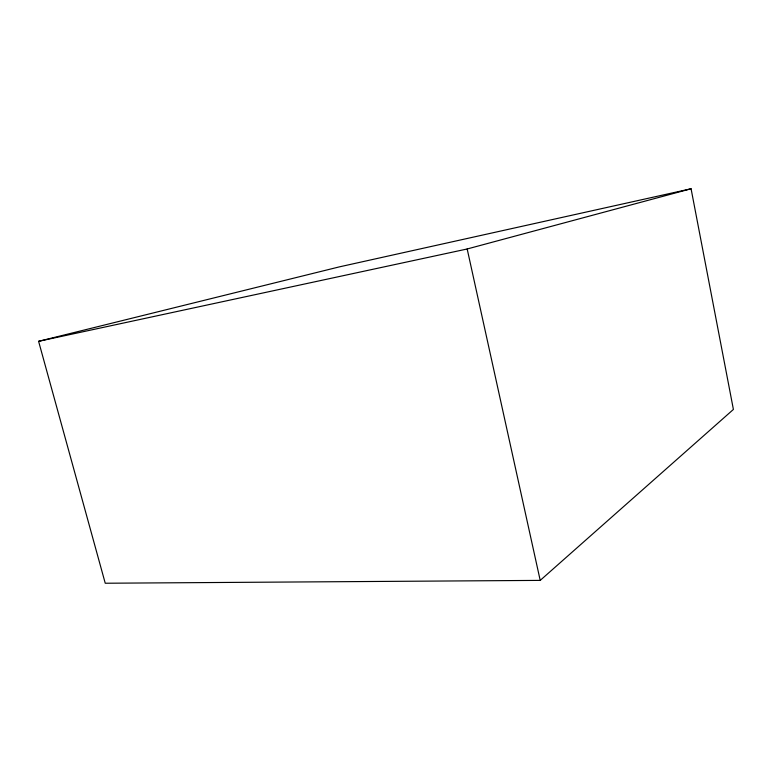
<?xml version="1.0" encoding="UTF-8"?>
<svg xmlns="http://www.w3.org/2000/svg" width="772" height="772" viewBox="0 0 772 772"><rect width="100%" height="100%" fill="white"/><g stroke="black" fill="none" stroke-linecap="round" stroke-linejoin="round"><path stroke-width="1.16" d="M540.207 580.39L733.4 409.44L691.075 188.764L339.333 266.88L38.6 341.32L105.243 583.236L540.207 580.39L467.176 248.98L691.075 188.764M38.6 341.32L467.176 248.98"/></g></svg>
